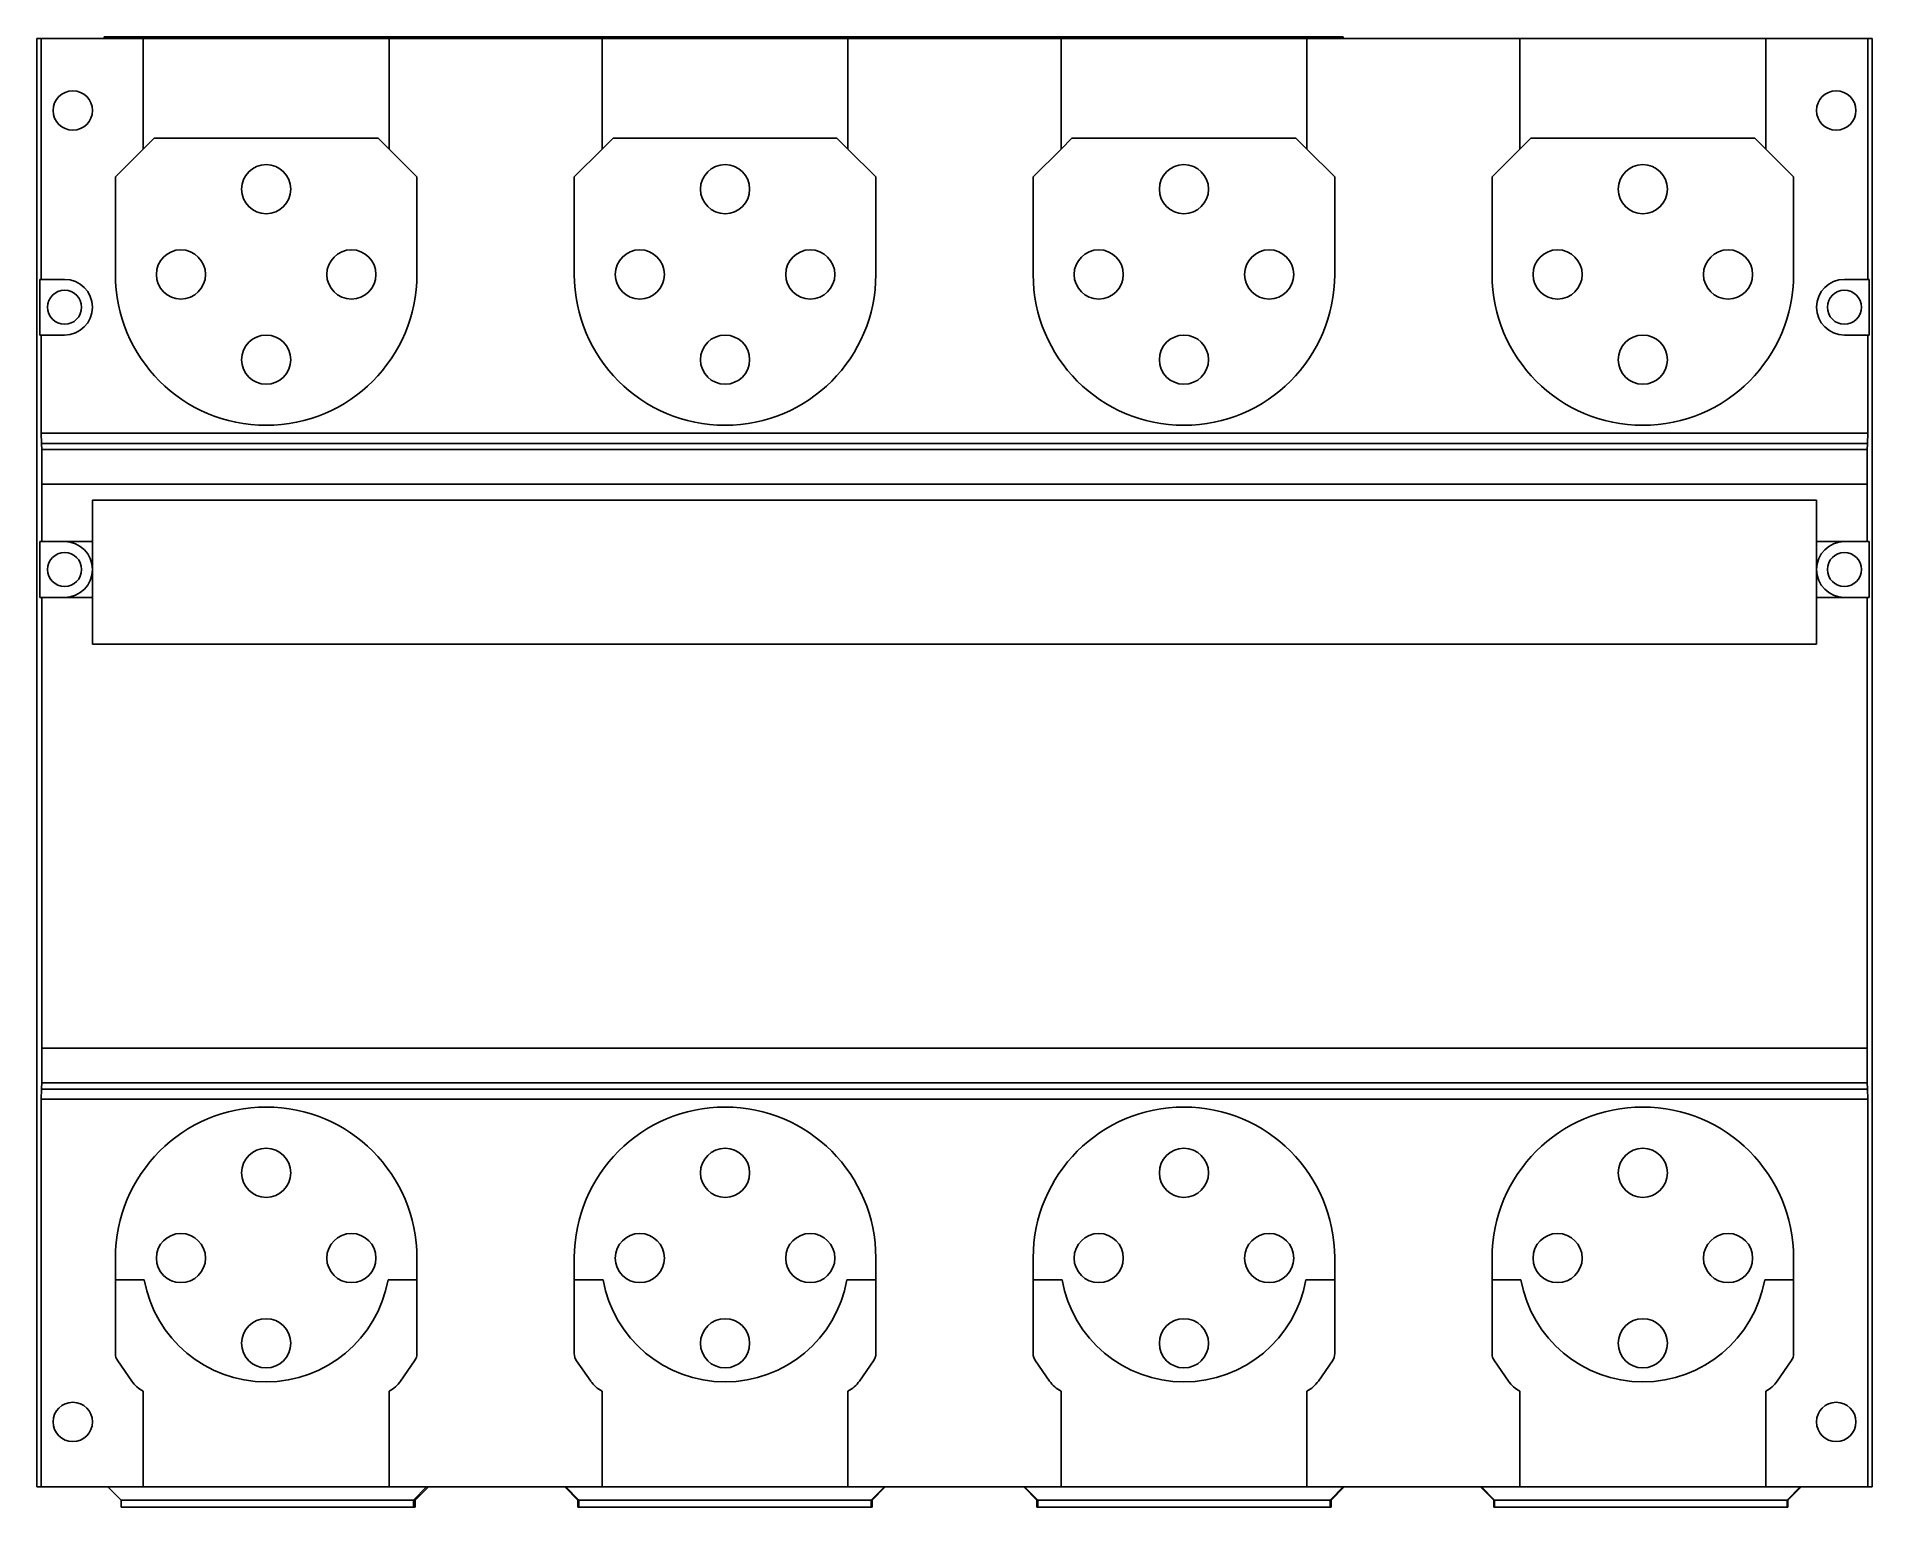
# Model space of a CAD drawing. Header units: millimetres. Extents: x 39 to 319, y 136 to 360.
import ezdxf

# ---------------------------------------------------------------- set-up
doc = ezdxf.new("R2010")
doc.units = ezdxf.units.MM
doc.header["$LTSCALE"] = 32.487891
doc.layers.get('0').update_dxf_attribs({"linetype": 'CONTINUOUS'})

msp = doc.modelspace()

# ---------------------------------------------------------------- linework, layer by layer
at = {"color": 7, "linetype": 'Continuous'}
for p, q in [((38.64, 360.16), (38.64, 139.26)), ((318.64, 360.16), (38.64, 360.16)), ((39.31, 323.41), (39.31, 360.16)), ((48.92, 360.41), (48.92, 360.16)), ((237.92, 360.41), (48.92, 360.41)), ((54.89, 343.28), (54.89, 360.16)), ((92.39, 343.28), (92.39, 360.16)), ((124.89, 343.28), (124.89, 360.16)), ((162.39, 343.28), (162.39, 360.16)), ((194.89, 343.28), (194.89, 360.16)), ((232.39, 343.28), (232.39, 360.16)), ((237.92, 360.16), (237.92, 360.41)), ((264.89, 343.28), (264.89, 360.16)), ((302.39, 343.28), (302.39, 360.16)), ((317.97, 323.41), (317.97, 360.16)), ((318.64, 139.26), (318.64, 360.16)), ((54.89, 343.28), (56.56, 344.96)), ((90.71, 344.96), (56.56, 344.96)), ((90.71, 344.96), (92.39, 343.28)), ((124.89, 343.28), (126.56, 344.96)), ((160.71, 344.96), (126.56, 344.96)), ((160.71, 344.96), (162.39, 343.28)), ((194.89, 343.28), (196.56, 344.96)), ((230.71, 344.96), (196.56, 344.96)), ((230.71, 344.96), (232.39, 343.28)), ((264.89, 343.28), (266.56, 344.96)), ((300.71, 344.96), (266.56, 344.96)), ((300.71, 344.96), (302.39, 343.28)), ((54.89, 343.28), (50.64, 339.03)), ((96.64, 339.03), (92.39, 343.28)), ((124.89, 343.28), (120.64, 339.03)), ((166.64, 339.03), (162.39, 343.28)), ((194.89, 343.28), (190.64, 339.03)), ((236.64, 339.03), (232.39, 343.28)), ((264.89, 343.28), (260.64, 339.03)), ((306.64, 339.03), (302.39, 343.28)), ((50.64, 324.16), (50.64, 339.03)), ((96.64, 339.03), (96.64, 324.16)), ((120.64, 324.16), (120.64, 339.03)), ((166.64, 339.03), (166.64, 324.16)), ((190.64, 324.16), (190.64, 339.03)), ((236.64, 339.03), (236.64, 324.16)), ((260.64, 324.16), (260.64, 339.03)), ((306.64, 339.03), (306.64, 324.16)), ((39.09, 323.41), (39.09, 314.91)), ((39.09, 323.41), (42.89, 323.41)), ((314.39, 323.41), (318.19, 323.41)), ((318.19, 323.41), (318.19, 314.91)), ((42.89, 314.91), (39.09, 314.91)), ((39.31, 299.96), (39.31, 314.91)), ((314.39, 314.91), (318.19, 314.91)), ((317.97, 299.96), (317.97, 314.91)), ((39.31, 299.96), (39.38, 298.39)), ((39.31, 299.96), (317.97, 299.96)), ((317.89, 298.39), (317.97, 299.96)), ((39.38, 298.39), (317.89, 298.39)), ((39.4, 292.16), (39.4, 297.45)), ((317.88, 297.45), (39.4, 297.45)), ((317.88, 292.16), (317.88, 297.45)), ((39.44, 283.41), (39.44, 292.16)), ((39.44, 292.16), (317.84, 292.16)), ((317.84, 283.41), (317.84, 292.16)), ((47.15, 267.76), (47.15, 289.76)), ((47.15, 289.76), (310.14, 289.76)), ((310.14, 267.76), (310.14, 289.76)), ((39.09, 274.91), (39.09, 283.41)), ((39.09, 283.41), (47.15, 283.41)), ((310.14, 283.41), (318.19, 283.41)), ((318.19, 283.41), (318.19, 274.91)), ((47.15, 274.91), (39.09, 274.91)), ((39.44, 206.17), (39.44, 274.91)), ((310.14, 274.91), (318.19, 274.91)), ((317.84, 206.17), (317.84, 274.91)), ((310.14, 267.76), (47.15, 267.76)), ((39.4, 200.88), (39.4, 206.17)), ((39.44, 206.17), (317.84, 206.17)), ((317.88, 200.88), (317.88, 206.17)), ((39.38, 199.94), (39.31, 198.37)), ((317.89, 199.94), (39.38, 199.94)), ((39.4, 200.88), (317.88, 200.88)), ((317.97, 198.37), (317.89, 199.94)), ((39.31, 198.37), (39.31, 139.26)), ((39.31, 198.37), (317.97, 198.37)), ((317.97, 198.37), (317.97, 139.26)), ((50.64, 159.62), (50.64, 174.18)), ((96.64, 174.18), (96.64, 159.62)), ((120.64, 159.62), (120.64, 174.18)), ((166.64, 174.18), (166.64, 159.62)), ((190.64, 159.62), (190.64, 174.18)), ((236.64, 174.18), (236.64, 159.62)), ((260.64, 159.62), (260.64, 174.18)), ((306.64, 174.18), (306.64, 159.62)), ((55.04, 170.82), (50.64, 170.82)), ((92.24, 170.82), (96.64, 170.82)), ((120.64, 170.82), (125.04, 170.82)), ((162.24, 170.82), (166.64, 170.82)), ((190.64, 170.82), (195.04, 170.82)), ((232.24, 170.82), (236.64, 170.82)), ((260.64, 170.82), (265.04, 170.82)), ((302.24, 170.82), (306.64, 170.82)), ((51, 158.48), (53.14, 155.41)), ((94.14, 155.41), (96.28, 158.48)), ((121, 158.48), (123.14, 155.41)), ((164.14, 155.41), (166.28, 158.48)), ((191, 158.48), (193.14, 155.41)), ((234.14, 155.41), (236.28, 158.48)), ((261, 158.48), (263.14, 155.41)), ((304.14, 155.41), (306.28, 158.48)), ((54.89, 153.86), (54.89, 139.26)), ((92.39, 153.86), (92.39, 139.26)), ((124.89, 153.86), (124.89, 139.26)), ((162.39, 153.86), (162.39, 139.26)), ((194.89, 153.86), (194.89, 139.26)), ((232.39, 153.86), (232.39, 139.26)), ((264.89, 153.86), (264.89, 139.26)), ((302.39, 153.86), (302.39, 139.26)), ((38.64, 139.26), (318.64, 139.26)), ((49.5, 139.26), (51.5, 137.26)), ((51.5, 136.16), (51.5, 137.26)), ((51.5, 137.26), (96.38, 137.26)), ((98.1, 139.26), (96.12, 137.26)), ((96.12, 136.16), (96.12, 137.26)), ((98.38, 139.26), (96.38, 137.26)), ((96.38, 136.16), (96.38, 137.26)), ((119.2, 139.26), (121.2, 137.26)), ((119.34, 139.26), (121.33, 137.26)), ((121.2, 137.26), (166.08, 137.26)), ((121.2, 136.16), (121.2, 137.26)), ((121.33, 136.16), (121.33, 137.26)), ((167.94, 139.26), (165.95, 137.26)), ((165.95, 136.16), (165.95, 137.26)), ((168.08, 139.26), (166.08, 137.26)), ((166.08, 136.16), (166.08, 137.26)), ((189.2, 139.26), (191.2, 137.26)), ((189.34, 139.26), (191.33, 137.26)), ((191.2, 137.26), (236.08, 137.26)), ((191.2, 136.16), (191.2, 137.26)), ((191.33, 136.16), (191.33, 137.26)), ((237.94, 139.26), (235.95, 137.26)), ((235.95, 136.16), (235.95, 137.26)), ((238.08, 139.26), (236.08, 137.26)), ((236.08, 136.16), (236.08, 137.26)), ((258.9, 139.26), (260.9, 137.26)), ((259.03, 139.26), (261.03, 137.26)), ((260.9, 137.26), (305.78, 137.26)), ((260.9, 136.16), (260.9, 137.26)), ((261.03, 136.16), (261.03, 137.26)), ((307.64, 139.26), (305.65, 137.26)), ((305.65, 136.16), (305.65, 137.26)), ((307.78, 139.26), (305.78, 137.26)), ((305.78, 136.16), (305.78, 137.26)), ((51.5, 136.16), (96.38, 136.16)), ((121.2, 136.16), (166.08, 136.16)), ((191.2, 136.16), (236.08, 136.16)), ((260.9, 136.16), (305.78, 136.16))]:
    msp.add_line(p, q, dxfattribs=at)
for centre, radius in [((44.14, 349.16), 3), ((313.14, 349.16), 3), ((73.64, 337.16), 3.75), ((143.64, 337.16), 3.75), ((213.64, 337.16), 3.75), ((283.64, 337.16), 3.75), ((60.64, 324.16), 3.75), ((86.64, 324.16), 3.75), ((130.64, 324.16), 3.75), ((156.64, 324.16), 3.75), ((200.64, 324.16), 3.75), ((226.64, 324.16), 3.75), ((270.64, 324.16), 3.75), ((296.64, 324.16), 3.75), ((42.89, 319.16), 2.6), ((314.39, 319.16), 2.6), ((73.64, 311.16), 3.75), ((143.64, 311.16), 3.75), ((213.64, 311.16), 3.75), ((283.64, 311.16), 3.75), ((42.89, 279.16), 2.6), ((314.39, 279.16), 2.6), ((73.64, 187.16), 3.75), ((143.64, 187.16), 3.75), ((213.64, 187.16), 3.75), ((283.64, 187.16), 3.75), ((60.64, 174.16), 3.75), ((86.64, 174.16), 3.75), ((130.64, 174.16), 3.75), ((156.64, 174.16), 3.75), ((200.64, 174.16), 3.75), ((226.64, 174.16), 3.75), ((270.64, 174.16), 3.75), ((296.64, 174.16), 3.75), ((73.64, 161.16), 3.75), ((143.64, 161.16), 3.75), ((213.64, 161.16), 3.75), ((283.64, 161.16), 3.75), ((44.14, 149.17), 3), ((313.14, 149.17), 3)]:
    msp.add_circle(centre, radius, dxfattribs=at)
for centre, radius, start, end in [((42.89, 319.16), 4.25, 270, 90), ((73.64, 324.16), 23, 180, 360), ((143.64, 324.16), 23, 180, 360), ((213.64, 324.16), 23, 180, 360), ((283.64, 324.16), 23, 180, 360), ((314.39, 319.16), 4.25, 90, 270), ((42.9, 279.16), 4.25, 270, 90), ((314.39, 279.16), 4.25, 90, 270), ((73.64, 174.18), 23, 0, 180), ((143.64, 174.18), 23, 0, 180), ((213.64, 174.18), 23, 0, 180), ((283.64, 174.18), 23, 0, 180), ((73.64, 174.17), 18.9, 190.2222, 349.7778), ((143.64, 174.17), 18.9, 190.2222, 349.7778), ((213.64, 174.17), 18.9, 190.2222, 349.7778), ((283.64, 174.17), 18.9, 190.2222, 349.7778), ((52.64, 159.62), 2, 180, 214.9), ((94.64, 159.62), 2, 325.1, 360), ((122.64, 159.62), 2, 180, 214.9), ((164.64, 159.62), 2, 325.1, 360), ((192.64, 159.62), 2, 180, 214.9), ((234.64, 159.62), 2, 325.1, 360), ((262.64, 159.62), 2, 180, 214.9), ((304.64, 159.62), 2, 325.1, 360), ((57.24, 158.27), 5, 214.9, 241.9657), ((90.04, 158.27), 5, 298.0343, 325.1), ((127.24, 158.27), 5, 214.9, 241.9657), ((160.04, 158.27), 5, 298.0343, 325.1), ((197.24, 158.27), 5, 214.9, 241.9657), ((230.04, 158.27), 5, 298.0343, 325.1), ((267.24, 158.27), 5, 214.9, 241.9657), ((300.04, 158.27), 5, 298.0343, 325.1)]:
    msp.add_arc(centre, radius, start, end, dxfattribs=at)
for centre, ratio, start_param, end_param in [((39.38, 297.45), 0.016949, -1.570796, -0.347018), ((317.9, 297.45), 0.016757, 0.347018, 1.570796), ((39.38, 200.88), 0.016949, -2.794574, -1.570796), ((317.9, 200.88), 0.016757, 1.570796, 2.794574)]:
    msp.add_ellipse(centre, major_axis=(0, 1), ratio=ratio, start_param=start_param, end_param=end_param, dxfattribs=at)

doc.saveas('drawing.dxf')
